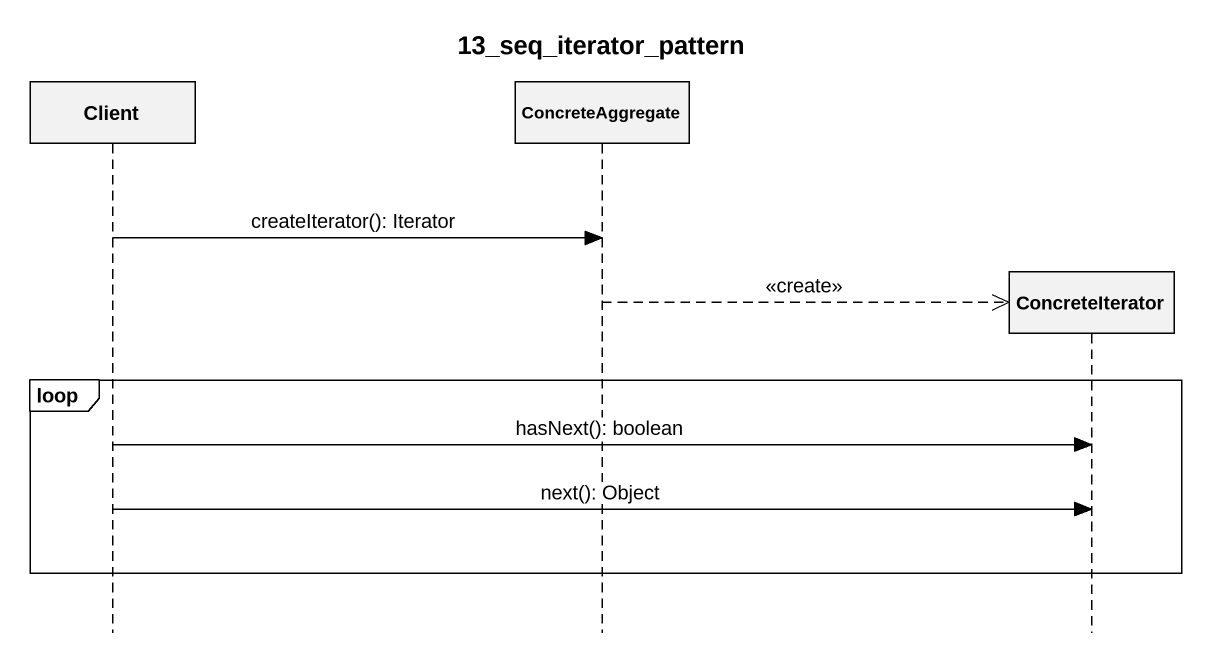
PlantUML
@startuml
title 13_seq_iterator_pattern
hide footbox
participant Client
participant ConcreteAggregate
participant ConcreteIterator

Client -> ConcreteAggregate : createIterator(): Iterator
ConcreteAggregate -->> ConcreteIterator ** : <<create>>
loop
  Client -> ConcreteIterator : hasNext(): boolean
  Client -> ConcreteIterator : next(): Object
end
@enduml
